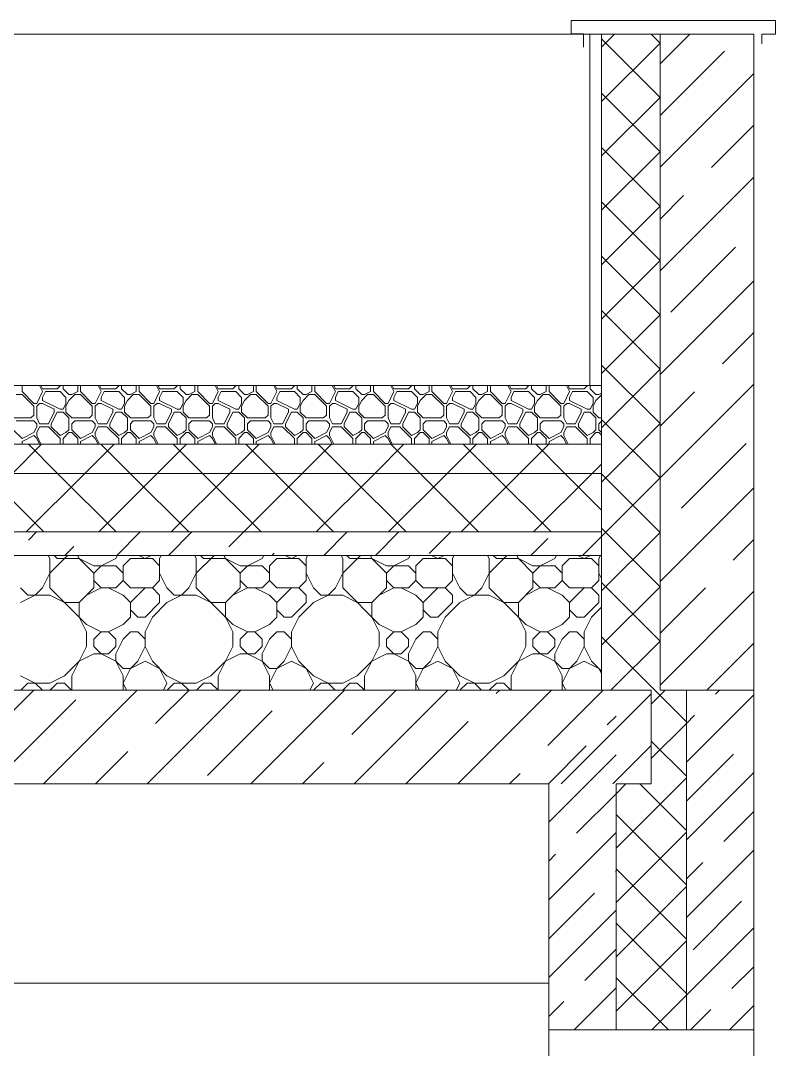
# Model space of a CAD drawing. Header units: millimetres. Extents: x 53645 to 137188, y 78097 to 135533.
# Drawn here: x 73644 to 74933, y 109147 to 110903 of the extents above; entities that cross this region are included whole.
import ezdxf

# ---------------------------------------------------------------- set-up
doc = ezdxf.new("R2010")
doc.units = ezdxf.units.MM
doc.layers.add('hatch', color=7, linetype='Continuous', lineweight=5)
doc.layers.add('Wall2', color=5, linetype='Continuous', lineweight=5)

msp = doc.modelspace()

# ---------------------------------------------------------------- linework, layer by layer
at = {"layer": 'hatch', "color": 251, "ltscale": 100}
for points in [[(74616.5, 110880), (74636.5, 110880)], [(74636.5, 110880), (74636.5, 110280)], [(74636.5, 110857.5), (74658.9, 110880)], [(74636.5, 109760), (74636.5, 110880)], [(74636.5, 110880), (74736.5, 110880)], [(74736.5, 110864.7), (74721.2, 110880)], [(74736.5, 110829.4), (74787.1, 110880)], [(74736.5, 109760), (74736.5, 110880)], [(74736.5, 110880), (74896.5, 110880)], [(74736.5, 110880), (74736.5, 109760)], [(74736.5, 110771.9), (74636.5, 110871.9)], [(74636.5, 110764.7), (74736.5, 110864.7)], [(74736.5, 110741), (74846.5, 110851)], [(74736.5, 110652.6), (74896.5, 110812.6)], [(74736.5, 110679.1), (74636.5, 110779.1)], [(74636.5, 110671.9), (74736.5, 110771.9)], [(74824.4, 110652.1), (74896.5, 110724.2)], [(74736.5, 110586.3), (74636.5, 110686.3)], [(74636.5, 110579.1), (74736.5, 110679.1)], [(74736.5, 110475.8), (74896.5, 110635.8)], [(74736.5, 110493.4), (74636.5, 110593.4)], [(74736.5, 110564.2), (74776.7, 110604.4)], [(74636.5, 110486.3), (74736.5, 110586.3)], [(74754.6, 110405.5), (74865.1, 110516)], [(74736.5, 110400.6), (74636.5, 110500.6)], [(74636.5, 110393.5), (74736.5, 110493.5)], [(74736.5, 110299), (74896.5, 110459)], [(74736.5, 110307.8), (74636.5, 110407.8)], [(74636.5, 110300.7), (74736.5, 110400.7)], [(74843, 110317.1), (74896.5, 110370.6)], [(74736.5, 110215), (74636.5, 110315)], [(74636.5, 110207.9), (74736.5, 110307.9)], [(73647, 110269.6), (73647, 110280)], [(73682, 110269.6), (73676.8, 110280)], [(73682, 110274.6), (73679.3, 110280)], [(73707, 110274.6), (73712, 110279.6)], [(73712, 110279.6), (73712, 110280)], [(73717, 110274.6), (73717, 110280)], [(73742, 110269.6), (73742, 110280)], [(73747, 110269.6), (73747, 110280)], [(73782, 110269.6), (73776.8, 110280)], [(73782, 110274.6), (73779.3, 110280)], [(73807, 110274.6), (73812, 110279.6)], [(73812, 110279.6), (73812, 110280)], [(73817, 110274.6), (73817, 110280)], [(73842, 110269.6), (73842, 110280)], [(73847, 110269.6), (73847, 110280)], [(73882, 110269.6), (73876.8, 110280)], [(73882, 110274.6), (73879.3, 110280)], [(73907, 110274.6), (73912, 110279.6)], [(73912, 110279.6), (73912, 110280)], [(73917, 110274.6), (73917, 110280)], [(73942, 110269.6), (73942, 110280)], [(73947, 110269.6), (73947, 110280)], [(73982, 110269.6), (73976.8, 110280)], [(73982, 110274.6), (73979.3, 110280)], [(74007, 110274.6), (74012, 110279.6)], [(74012, 110279.6), (74012, 110280)], [(74017, 110274.6), (74017, 110280)], [(74042, 110269.6), (74042, 110280)], [(74047, 110269.6), (74047, 110280)], [(74082, 110269.6), (74076.8, 110280)], [(74082, 110274.6), (74079.3, 110280)], [(74107, 110274.6), (74112, 110279.6)], [(74112, 110279.6), (74112, 110280)], [(74117, 110274.6), (74117, 110280)], [(74142, 110269.6), (74142, 110280)], [(74147, 110269.6), (74147, 110280)], [(74182, 110269.6), (74176.8, 110280)], [(74182, 110274.6), (74179.3, 110280)], [(74207, 110274.6), (74212, 110279.6)], [(74212, 110279.6), (74212, 110280)], [(74217, 110274.6), (74217, 110280)], [(74242, 110269.6), (74242, 110280)], [(74247, 110269.6), (74247, 110280)], [(74282, 110269.6), (74276.8, 110280)], [(74282, 110274.6), (74279.3, 110280)], [(74307, 110274.6), (74312, 110279.6)], [(74312, 110279.6), (74312, 110280)], [(74317, 110274.6), (74317, 110280)], [(74342, 110269.6), (74342, 110280)], [(74347, 110269.6), (74347, 110280)], [(74382, 110269.6), (74376.8, 110280)], [(74382, 110274.6), (74379.3, 110280)], [(74407, 110274.6), (74412, 110279.6)], [(74412, 110279.6), (74412, 110280)], [(74417, 110274.6), (74417, 110280)], [(74442, 110269.6), (74442, 110280)], [(74447, 110269.6), (74447, 110280)], [(74482, 110269.6), (74476.8, 110280)], [(74482, 110274.6), (74479.3, 110280)], [(74507, 110274.6), (74512, 110279.6)], [(74512, 110279.6), (74512, 110280)], [(74517, 110274.6), (74517, 110280)], [(74542, 110269.6), (74542, 110280)], [(74547, 110269.6), (74547, 110280)], [(74582, 110269.6), (74576.8, 110280)], [(74582, 110274.6), (74579.3, 110280)], [(74607, 110274.6), (74612, 110279.6)], [(74612, 110279.6), (74612, 110280)], [(74636.5, 110280), (74616.5, 110280)], [(74617, 110274.6), (74617, 110280)], [(74636.5, 110280), (74636.5, 110180)], [(74736.5, 110122.2), (74896.5, 110282.2)], [(73637, 110264.6), (73647, 110264.6)], [(73667, 110249.6), (73647, 110269.6)], [(73667, 110244.6), (73647, 110264.6)], [(73672, 110249.6), (73682, 110269.6)], [(73682, 110274.6), (73707, 110274.6)], [(73682, 110259.6), (73687, 110269.6)], [(73682, 110254.6), (73682, 110259.6)], [(73687, 110269.6), (73712, 110269.6)], [(73722, 110259.6), (73712, 110269.6)], [(73727, 110264.6), (73717, 110274.6)], [(73722, 110249.6), (73722, 110259.6)], [(73727, 110264.6), (73732, 110264.6)], [(73727, 110254.6), (73737, 110264.6)], [(73732, 110264.6), (73742, 110269.6)], [(73737, 110264.6), (73747, 110264.6)], [(73767, 110249.6), (73747, 110269.6)], [(73767, 110244.6), (73747, 110264.6)], [(73772, 110249.6), (73782, 110269.6)], [(73782, 110274.6), (73807, 110274.6)], [(73782, 110259.6), (73787, 110269.6)], [(73782, 110254.6), (73782, 110259.6)], [(73787, 110269.6), (73812, 110269.6)], [(73822, 110259.6), (73812, 110269.6)], [(73827, 110264.6), (73817, 110274.6)], [(73822, 110249.6), (73822, 110259.6)], [(73827, 110264.6), (73832, 110264.6)], [(73827, 110254.6), (73837, 110264.6)], [(73832, 110264.6), (73842, 110269.6)], [(73837, 110264.6), (73847, 110264.6)], [(73867, 110249.6), (73847, 110269.6)], [(73867, 110244.6), (73847, 110264.6)], [(73872, 110249.6), (73882, 110269.6)], [(73882, 110274.6), (73907, 110274.6)], [(73882, 110259.6), (73887, 110269.6)], [(73882, 110254.6), (73882, 110259.6)], [(73887, 110269.6), (73912, 110269.6)], [(73922, 110259.6), (73912, 110269.6)], [(73927, 110264.6), (73917, 110274.6)], [(73922, 110249.6), (73922, 110259.6)], [(73927, 110264.6), (73932, 110264.6)], [(73927, 110254.6), (73937, 110264.6)], [(73932, 110264.6), (73942, 110269.6)], [(73937, 110264.6), (73947, 110264.6)], [(73967, 110249.6), (73947, 110269.6)], [(73967, 110244.6), (73947, 110264.6)], [(73972, 110249.6), (73982, 110269.6)], [(73982, 110274.6), (74007, 110274.6)], [(73982, 110259.6), (73987, 110269.6)], [(73982, 110254.6), (73982, 110259.6)], [(73987, 110269.6), (74012, 110269.6)], [(74022, 110259.6), (74012, 110269.6)], [(74027, 110264.6), (74017, 110274.6)], [(74022, 110249.6), (74022, 110259.6)], [(74027, 110264.6), (74032, 110264.6)], [(74027, 110254.6), (74037, 110264.6)], [(74032, 110264.6), (74042, 110269.6)], [(74037, 110264.6), (74047, 110264.6)], [(74067, 110249.6), (74047, 110269.6)], [(74067, 110244.6), (74047, 110264.6)], [(74072, 110249.6), (74082, 110269.6)], [(74082, 110274.6), (74107, 110274.6)], [(74082, 110259.6), (74087, 110269.6)], [(74082, 110254.6), (74082, 110259.6)], [(74087, 110269.6), (74112, 110269.6)], [(74122, 110259.6), (74112, 110269.6)], [(74127, 110264.6), (74117, 110274.6)], [(74122, 110249.6), (74122, 110259.6)], [(74127, 110264.6), (74132, 110264.6)], [(74127, 110254.6), (74137, 110264.6)], [(74132, 110264.6), (74142, 110269.6)], [(74137, 110264.6), (74147, 110264.6)], [(74167, 110249.6), (74147, 110269.6)], [(74167, 110244.6), (74147, 110264.6)], [(74172, 110249.6), (74182, 110269.6)], [(74182, 110274.6), (74207, 110274.6)], [(74182, 110259.6), (74187, 110269.6)], [(74182, 110254.6), (74182, 110259.6)], [(74187, 110269.6), (74212, 110269.6)], [(74222, 110259.6), (74212, 110269.6)], [(74227, 110264.6), (74217, 110274.6)], [(74222, 110249.6), (74222, 110259.6)], [(74227, 110264.6), (74232, 110264.6)], [(74227, 110254.6), (74237, 110264.6)], [(74232, 110264.6), (74242, 110269.6)], [(74237, 110264.6), (74247, 110264.6)], [(74267, 110249.6), (74247, 110269.6)], [(74267, 110244.6), (74247, 110264.6)], [(74272, 110249.6), (74282, 110269.6)], [(74282, 110274.6), (74307, 110274.6)], [(74282, 110259.6), (74287, 110269.6)], [(74282, 110254.6), (74282, 110259.6)], [(74287, 110269.6), (74312, 110269.6)], [(74322, 110259.6), (74312, 110269.6)], [(74327, 110264.6), (74317, 110274.6)], [(74322, 110249.6), (74322, 110259.6)], [(74327, 110264.6), (74332, 110264.6)], [(74327, 110254.6), (74337, 110264.6)], [(74332, 110264.6), (74342, 110269.6)], [(74337, 110264.6), (74347, 110264.6)], [(74367, 110249.6), (74347, 110269.6)], [(74367, 110244.6), (74347, 110264.6)], [(74372, 110249.6), (74382, 110269.6)], [(74382, 110274.6), (74407, 110274.6)], [(74382, 110259.6), (74387, 110269.6)], [(74382, 110254.6), (74382, 110259.6)], [(74387, 110269.6), (74412, 110269.6)], [(74422, 110259.6), (74412, 110269.6)], [(74427, 110264.6), (74417, 110274.6)], [(74422, 110249.6), (74422, 110259.6)], [(74427, 110264.6), (74432, 110264.6)], [(74427, 110254.6), (74437, 110264.6)], [(74432, 110264.6), (74442, 110269.6)], [(74437, 110264.6), (74447, 110264.6)], [(74467, 110249.6), (74447, 110269.6)], [(74467, 110244.6), (74447, 110264.6)], [(74472, 110249.6), (74482, 110269.6)], [(74482, 110274.6), (74507, 110274.6)], [(74482, 110259.6), (74487, 110269.6)], [(74482, 110254.6), (74482, 110259.6)], [(74487, 110269.6), (74512, 110269.6)], [(74522, 110259.6), (74512, 110269.6)], [(74527, 110264.6), (74517, 110274.6)], [(74522, 110249.6), (74522, 110259.6)], [(74527, 110264.6), (74532, 110264.6)], [(74527, 110254.6), (74537, 110264.6)], [(74532, 110264.6), (74542, 110269.6)], [(74537, 110264.6), (74547, 110264.6)], [(74567, 110249.6), (74547, 110269.6)], [(74567, 110244.6), (74547, 110264.6)], [(74572, 110249.6), (74582, 110269.6)], [(74582, 110274.6), (74607, 110274.6)], [(74582, 110259.6), (74587, 110269.6)], [(74582, 110254.6), (74582, 110259.6)], [(74587, 110269.6), (74612, 110269.6)], [(74622, 110259.6), (74612, 110269.6)], [(74627, 110264.6), (74617, 110274.6)], [(74622, 110249.6), (74622, 110259.6)], [(74627, 110264.6), (74632, 110264.6)], [(74627, 110254.6), (74636.5, 110264.1)], [(74632, 110264.6), (74636.5, 110266.9)], [(74736.5, 110210.6), (74795.2, 110269.4)], [(73667, 110249.6), (73672, 110249.6)], [(73667, 110229.6), (73667, 110244.6)], [(73672, 110244.6), (73677, 110249.6)], [(73672, 110224.6), (73672, 110244.6)], [(73677, 110249.6), (73682, 110249.6)], [(73712, 110239.6), (73682, 110254.6)], [(73702, 110239.6), (73682, 110249.6)], [(73717, 110239.6), (73722, 110249.6)], [(73717, 110239.6), (73722, 110249.6)], [(73722, 110244.6), (73727, 110254.6)], [(73722, 110234.6), (73722, 110244.6)], [(73767, 110249.6), (73772, 110249.6)], [(73767, 110229.6), (73767, 110244.6)], [(73772, 110244.6), (73777, 110249.6)], [(73772, 110224.6), (73772, 110244.6)], [(73777, 110249.6), (73782, 110249.6)], [(73812, 110239.6), (73782, 110254.6)], [(73802, 110239.6), (73782, 110249.6)], [(73817, 110239.6), (73822, 110249.6)], [(73817, 110239.6), (73822, 110249.6)], [(73822, 110244.6), (73827, 110254.6)], [(73822, 110234.6), (73822, 110244.6)], [(73867, 110249.6), (73872, 110249.6)], [(73867, 110229.6), (73867, 110244.6)], [(73872, 110244.6), (73877, 110249.6)], [(73872, 110224.6), (73872, 110244.6)], [(73877, 110249.6), (73882, 110249.6)], [(73912, 110239.6), (73882, 110254.6)], [(73902, 110239.6), (73882, 110249.6)], [(73917, 110239.6), (73922, 110249.6)], [(73917, 110239.6), (73922, 110249.6)], [(73922, 110244.6), (73927, 110254.6)], [(73922, 110234.6), (73922, 110244.6)], [(73967, 110249.6), (73972, 110249.6)], [(73967, 110229.6), (73967, 110244.6)], [(73972, 110244.6), (73977, 110249.6)], [(73972, 110224.6), (73972, 110244.6)], [(73977, 110249.6), (73982, 110249.6)], [(74012, 110239.6), (73982, 110254.6)], [(74002, 110239.6), (73982, 110249.6)], [(74017, 110239.6), (74022, 110249.6)], [(74017, 110239.6), (74022, 110249.6)], [(74022, 110244.6), (74027, 110254.6)], [(74022, 110234.6), (74022, 110244.6)], [(74067, 110249.6), (74072, 110249.6)], [(74067, 110229.6), (74067, 110244.6)], [(74072, 110244.6), (74077, 110249.6)], [(74072, 110224.6), (74072, 110244.6)], [(74077, 110249.6), (74082, 110249.6)], [(74112, 110239.6), (74082, 110254.6)], [(74102, 110239.6), (74082, 110249.6)], [(74117, 110239.6), (74122, 110249.6)], [(74117, 110239.6), (74122, 110249.6)], [(74122, 110244.6), (74127, 110254.6)], [(74122, 110234.6), (74122, 110244.6)], [(74167, 110249.6), (74172, 110249.6)], [(74167, 110229.6), (74167, 110244.6)], [(74172, 110244.6), (74177, 110249.6)], [(74172, 110224.6), (74172, 110244.6)], [(74177, 110249.6), (74182, 110249.6)], [(74212, 110239.6), (74182, 110254.6)], [(74202, 110239.6), (74182, 110249.6)], [(74217, 110239.6), (74222, 110249.6)], [(74217, 110239.6), (74222, 110249.6)], [(74222, 110244.6), (74227, 110254.6)], [(74222, 110234.6), (74222, 110244.6)], [(74267, 110249.6), (74272, 110249.6)], [(74267, 110229.6), (74267, 110244.6)], [(74272, 110244.6), (74277, 110249.6)], [(74272, 110224.6), (74272, 110244.6)], [(74277, 110249.6), (74282, 110249.6)], [(74312, 110239.6), (74282, 110254.6)], [(74302, 110239.6), (74282, 110249.6)], [(74317, 110239.6), (74322, 110249.6)], [(74317, 110239.6), (74322, 110249.6)], [(74322, 110244.6), (74327, 110254.6)], [(74322, 110234.6), (74322, 110244.6)], [(74367, 110249.6), (74372, 110249.6)], [(74367, 110229.6), (74367, 110244.6)], [(74372, 110244.6), (74377, 110249.6)], [(74372, 110224.6), (74372, 110244.6)], [(74377, 110249.6), (74382, 110249.6)], [(74412, 110239.6), (74382, 110254.6)], [(74402, 110239.6), (74382, 110249.6)], [(74417, 110239.6), (74422, 110249.6)], [(74417, 110239.6), (74422, 110249.6)], [(74422, 110244.6), (74427, 110254.6)], [(74422, 110234.6), (74422, 110244.6)], [(74467, 110249.6), (74472, 110249.6)], [(74467, 110229.6), (74467, 110244.6)], [(74472, 110244.6), (74477, 110249.6)], [(74472, 110224.6), (74472, 110244.6)], [(74477, 110249.6), (74482, 110249.6)], [(74512, 110239.6), (74482, 110254.6)], [(74502, 110239.6), (74482, 110249.6)], [(74517, 110239.6), (74522, 110249.6)], [(74517, 110239.6), (74522, 110249.6)], [(74522, 110244.6), (74527, 110254.6)], [(74522, 110234.6), (74522, 110244.6)], [(74567, 110249.6), (74572, 110249.6)], [(74567, 110229.6), (74567, 110244.6)], [(74572, 110244.6), (74577, 110249.6)], [(74572, 110224.6), (74572, 110244.6)], [(74577, 110249.6), (74582, 110249.6)], [(74612, 110239.6), (74582, 110254.6)], [(74602, 110239.6), (74582, 110249.6)], [(74617, 110239.6), (74622, 110249.6)], [(74617, 110239.6), (74622, 110249.6)], [(74622, 110244.6), (74627, 110254.6)], [(74622, 110234.6), (74622, 110244.6)], [(73632, 110224.6), (73662, 110224.6)], [(73662, 110224.6), (73667, 110229.6)], [(73677, 110214.6), (73672, 110224.6)], [(73692, 110214.6), (73702, 110234.6)], [(73697, 110214.6), (73707, 110234.6)], [(73702, 110234.6), (73702, 110239.6)], [(73707, 110234.6), (73717, 110234.6)], [(73712, 110239.6), (73717, 110239.6)], [(73727, 110224.6), (73717, 110234.6)], [(73732, 110224.6), (73722, 110234.6)], [(73727, 110204.6), (73727, 110224.6)], [(73732, 110224.6), (73762, 110224.6)], [(73762, 110224.6), (73767, 110229.6)], [(73777, 110214.6), (73772, 110224.6)], [(73792, 110214.6), (73802, 110234.6)], [(73797, 110214.6), (73807, 110234.6)], [(73802, 110234.6), (73802, 110239.6)], [(73807, 110234.6), (73817, 110234.6)], [(73812, 110239.6), (73817, 110239.6)], [(73827, 110224.6), (73817, 110234.6)], [(73832, 110224.6), (73822, 110234.6)], [(73827, 110204.6), (73827, 110224.6)], [(73832, 110224.6), (73862, 110224.6)], [(73862, 110224.6), (73867, 110229.6)], [(73877, 110214.6), (73872, 110224.6)], [(73892, 110214.6), (73902, 110234.6)], [(73897, 110214.6), (73907, 110234.6)], [(73902, 110234.6), (73902, 110239.6)], [(73907, 110234.6), (73917, 110234.6)], [(73912, 110239.6), (73917, 110239.6)], [(73927, 110224.6), (73917, 110234.6)], [(73932, 110224.6), (73922, 110234.6)], [(73927, 110204.6), (73927, 110224.6)], [(73932, 110224.6), (73962, 110224.6)], [(73962, 110224.6), (73967, 110229.6)], [(73977, 110214.6), (73972, 110224.6)], [(73992, 110214.6), (74002, 110234.6)], [(73997, 110214.6), (74007, 110234.6)], [(74002, 110234.6), (74002, 110239.6)], [(74007, 110234.6), (74017, 110234.6)], [(74012, 110239.6), (74017, 110239.6)], [(74027, 110224.6), (74017, 110234.6)], [(74032, 110224.6), (74022, 110234.6)], [(74027, 110204.6), (74027, 110224.6)], [(74032, 110224.6), (74062, 110224.6)], [(74062, 110224.6), (74067, 110229.6)], [(74077, 110214.6), (74072, 110224.6)], [(74092, 110214.6), (74102, 110234.6)], [(74097, 110214.6), (74107, 110234.6)], [(74102, 110234.6), (74102, 110239.6)], [(74107, 110234.6), (74117, 110234.6)], [(74112, 110239.6), (74117, 110239.6)], [(74127, 110224.6), (74117, 110234.6)], [(74132, 110224.6), (74122, 110234.6)], [(74127, 110204.6), (74127, 110224.6)], [(74132, 110224.6), (74162, 110224.6)], [(74162, 110224.6), (74167, 110229.6)], [(74177, 110214.6), (74172, 110224.6)], [(74192, 110214.6), (74202, 110234.6)], [(74197, 110214.6), (74207, 110234.6)], [(74202, 110234.6), (74202, 110239.6)], [(74207, 110234.6), (74217, 110234.6)], [(74212, 110239.6), (74217, 110239.6)], [(74227, 110224.6), (74217, 110234.6)], [(74232, 110224.6), (74222, 110234.6)], [(74227, 110204.6), (74227, 110224.6)], [(74232, 110224.6), (74262, 110224.6)], [(74262, 110224.6), (74267, 110229.6)], [(74277, 110214.6), (74272, 110224.6)], [(74292, 110214.6), (74302, 110234.6)], [(74297, 110214.6), (74307, 110234.6)], [(74302, 110234.6), (74302, 110239.6)], [(74307, 110234.6), (74317, 110234.6)], [(74312, 110239.6), (74317, 110239.6)], [(74327, 110224.6), (74317, 110234.6)], [(74332, 110224.6), (74322, 110234.6)], [(74327, 110204.6), (74327, 110224.6)], [(74332, 110224.6), (74362, 110224.6)], [(74362, 110224.6), (74367, 110229.6)], [(74377, 110214.6), (74372, 110224.6)], [(74392, 110214.6), (74402, 110234.6)], [(74397, 110214.6), (74407, 110234.6)], [(74402, 110234.6), (74402, 110239.6)], [(74407, 110234.6), (74417, 110234.6)], [(74412, 110239.6), (74417, 110239.6)], [(74427, 110224.6), (74417, 110234.6)], [(74432, 110224.6), (74422, 110234.6)], [(74427, 110204.6), (74427, 110224.6)], [(74432, 110224.6), (74462, 110224.6)], [(74462, 110224.6), (74467, 110229.6)], [(74477, 110214.6), (74472, 110224.6)], [(74492, 110214.6), (74502, 110234.6)], [(74497, 110214.6), (74507, 110234.6)], [(74502, 110234.6), (74502, 110239.6)], [(74507, 110234.6), (74517, 110234.6)], [(74512, 110239.6), (74517, 110239.6)], [(74527, 110224.6), (74517, 110234.6)], [(74532, 110224.6), (74522, 110234.6)], [(74527, 110204.6), (74527, 110224.6)], [(74532, 110224.6), (74562, 110224.6)], [(74562, 110224.6), (74567, 110229.6)], [(74577, 110214.6), (74572, 110224.6)], [(74592, 110214.6), (74602, 110234.6)], [(74597, 110214.6), (74607, 110234.6)], [(74602, 110234.6), (74602, 110239.6)], [(74607, 110234.6), (74617, 110234.6)], [(74612, 110239.6), (74617, 110239.6)], [(74627, 110224.6), (74617, 110234.6)], [(74632, 110224.6), (74622, 110234.6)], [(74627, 110204.6), (74627, 110224.6)], [(74632, 110224.6), (74636.5, 110224.6)], [(73637, 110219.6), (73667, 110219.6)], [(73672, 110214.6), (73667, 110219.6)], [(73667, 110199.6), (73672, 110209.6)], [(73672, 110209.6), (73672, 110214.6)], [(73672, 110199.6), (73677, 110209.6)], [(73677, 110214.6), (73692, 110214.6)], [(73677, 110209.6), (73692, 110209.6)], [(73712, 110189.6), (73692, 110209.6)], [(73697, 110209.6), (73697, 110214.6)], [(73712, 110194.6), (73697, 110209.6)], [(73732, 110214.6), (73737, 110219.6)], [(73732, 110204.6), (73732, 110214.6)], [(73737, 110219.6), (73767, 110219.6)], [(73772, 110214.6), (73767, 110219.6)], [(73767, 110199.6), (73772, 110209.6)], [(73772, 110209.6), (73772, 110214.6)], [(73772, 110199.6), (73777, 110209.6)], [(73777, 110214.6), (73792, 110214.6)], [(73777, 110209.6), (73792, 110209.6)], [(73812, 110189.6), (73792, 110209.6)], [(73797, 110209.6), (73797, 110214.6)], [(73812, 110194.6), (73797, 110209.6)], [(73832, 110214.6), (73837, 110219.6)], [(73832, 110204.6), (73832, 110214.6)], [(73837, 110219.6), (73867, 110219.6)], [(73872, 110214.6), (73867, 110219.6)], [(73867, 110199.6), (73872, 110209.6)], [(73872, 110209.6), (73872, 110214.6)], [(73872, 110199.6), (73877, 110209.6)], [(73877, 110214.6), (73892, 110214.6)], [(73877, 110209.6), (73892, 110209.6)], [(73912, 110189.6), (73892, 110209.6)], [(73897, 110209.6), (73897, 110214.6)], [(73912, 110194.6), (73897, 110209.6)], [(73932, 110214.6), (73937, 110219.6)], [(73932, 110204.6), (73932, 110214.6)], [(73937, 110219.6), (73967, 110219.6)], [(73972, 110214.6), (73967, 110219.6)], [(73967, 110199.6), (73972, 110209.6)], [(73972, 110209.6), (73972, 110214.6)], [(73972, 110199.6), (73977, 110209.6)], [(73977, 110214.6), (73992, 110214.6)], [(73977, 110209.6), (73992, 110209.6)], [(74012, 110189.6), (73992, 110209.6)], [(73997, 110209.6), (73997, 110214.6)], [(74012, 110194.6), (73997, 110209.6)], [(74032, 110214.6), (74037, 110219.6)], [(74032, 110204.6), (74032, 110214.6)], [(74037, 110219.6), (74067, 110219.6)], [(74072, 110214.6), (74067, 110219.6)], [(74067, 110199.6), (74072, 110209.6)], [(74072, 110209.6), (74072, 110214.6)], [(74072, 110199.6), (74077, 110209.6)], [(74077, 110214.6), (74092, 110214.6)], [(74077, 110209.6), (74092, 110209.6)], [(74112, 110189.6), (74092, 110209.6)], [(74097, 110209.6), (74097, 110214.6)], [(74112, 110194.6), (74097, 110209.6)], [(74132, 110214.6), (74137, 110219.6)], [(74132, 110204.6), (74132, 110214.6)], [(74137, 110219.6), (74167, 110219.6)], [(74172, 110214.6), (74167, 110219.6)], [(74167, 110199.6), (74172, 110209.6)], [(74172, 110209.6), (74172, 110214.6)], [(74172, 110199.6), (74177, 110209.6)], [(74177, 110214.6), (74192, 110214.6)], [(74177, 110209.6), (74192, 110209.6)], [(74212, 110189.6), (74192, 110209.6)], [(74197, 110209.6), (74197, 110214.6)], [(74212, 110194.6), (74197, 110209.6)], [(74232, 110214.6), (74237, 110219.6)], [(74232, 110204.6), (74232, 110214.6)], [(74237, 110219.6), (74267, 110219.6)], [(74272, 110214.6), (74267, 110219.6)], [(74267, 110199.6), (74272, 110209.6)], [(74272, 110209.6), (74272, 110214.6)], [(74272, 110199.6), (74277, 110209.6)], [(74277, 110214.6), (74292, 110214.6)], [(74277, 110209.6), (74292, 110209.6)], [(74312, 110189.6), (74292, 110209.6)], [(74297, 110209.6), (74297, 110214.6)], [(74312, 110194.6), (74297, 110209.6)], [(74332, 110214.6), (74337, 110219.6)], [(74332, 110204.6), (74332, 110214.6)], [(74337, 110219.6), (74367, 110219.6)], [(74372, 110214.6), (74367, 110219.6)], [(74367, 110199.6), (74372, 110209.6)], [(74372, 110209.6), (74372, 110214.6)], [(74372, 110199.6), (74377, 110209.6)], [(74377, 110214.6), (74392, 110214.6)], [(74377, 110209.6), (74392, 110209.6)], [(74412, 110189.6), (74392, 110209.6)], [(74397, 110209.6), (74397, 110214.6)], [(74412, 110194.6), (74397, 110209.6)], [(74432, 110214.6), (74437, 110219.6)], [(74432, 110204.6), (74432, 110214.6)], [(74437, 110219.6), (74467, 110219.6)], [(74472, 110214.6), (74467, 110219.6)], [(74467, 110199.6), (74472, 110209.6)], [(74472, 110209.6), (74472, 110214.6)], [(74472, 110199.6), (74477, 110209.6)], [(74477, 110214.6), (74492, 110214.6)], [(74477, 110209.6), (74492, 110209.6)], [(74512, 110189.6), (74492, 110209.6)], [(74497, 110209.6), (74497, 110214.6)], [(74512, 110194.6), (74497, 110209.6)], [(74532, 110214.6), (74537, 110219.6)], [(74532, 110204.6), (74532, 110214.6)], [(74537, 110219.6), (74567, 110219.6)], [(74572, 110214.6), (74567, 110219.6)], [(74567, 110199.6), (74572, 110209.6)], [(74572, 110209.6), (74572, 110214.6)], [(74572, 110199.6), (74577, 110209.6)], [(74577, 110214.6), (74592, 110214.6)], [(74577, 110209.6), (74592, 110209.6)], [(74612, 110189.6), (74592, 110209.6)], [(74597, 110209.6), (74597, 110214.6)], [(74612, 110194.6), (74597, 110209.6)], [(74632, 110214.6), (74636.5, 110219.1)], [(74632, 110204.6), (74632, 110214.6)], [(74736.5, 110122.2), (74636.5, 110222.2)], [(74636.5, 110115.1), (74736.5, 110215.1)], [(73647, 110189.6), (73632, 110204.6)], [(73647, 110189.6), (73667, 110199.6)], [(73647, 110184.6), (73667, 110194.6)], [(73672, 110189.6), (73667, 110194.6)], [(73672, 110194.6), (73672, 110199.6)], [(73679.3, 110180), (73672, 110194.6)], [(73676.8, 110180), (73672, 110189.6)], [(73712, 110194.6), (73722, 110199.6)], [(73712, 110180), (73712, 110189.6)], [(73717, 110189.6), (73727, 110199.6)], [(73717, 110180), (73717, 110189.6)], [(73722, 110199.6), (73727, 110204.6)], [(73727, 110199.6), (73732, 110199.6)], [(73747, 110189.6), (73732, 110204.6)], [(73742, 110189.6), (73732, 110199.6)], [(73742, 110180), (73742, 110189.6)], [(73747, 110189.6), (73767, 110199.6)], [(73747, 110184.6), (73767, 110194.6)], [(73772, 110189.6), (73767, 110194.6)], [(73772, 110194.6), (73772, 110199.6)], [(73779.3, 110180), (73772, 110194.6)], [(73776.8, 110180), (73772, 110189.6)], [(73812, 110194.6), (73822, 110199.6)], [(73812, 110180), (73812, 110189.6)], [(73817, 110189.6), (73827, 110199.6)], [(73817, 110180), (73817, 110189.6)], [(73822, 110199.6), (73827, 110204.6)], [(73827, 110199.6), (73832, 110199.6)], [(73847, 110189.6), (73832, 110204.6)], [(73842, 110189.6), (73832, 110199.6)], [(73842, 110180), (73842, 110189.6)], [(73847, 110189.6), (73867, 110199.6)], [(73847, 110184.6), (73867, 110194.6)], [(73872, 110189.6), (73867, 110194.6)], [(73872, 110194.6), (73872, 110199.6)], [(73879.3, 110180), (73872, 110194.6)], [(73876.8, 110180), (73872, 110189.6)], [(73912, 110194.6), (73922, 110199.6)], [(73912, 110180), (73912, 110189.6)], [(73917, 110189.6), (73927, 110199.6)], [(73917, 110180), (73917, 110189.6)], [(73922, 110199.6), (73927, 110204.6)], [(73927, 110199.6), (73932, 110199.6)], [(73947, 110189.6), (73932, 110204.6)], [(73942, 110189.6), (73932, 110199.6)], [(73942, 110180), (73942, 110189.6)], [(73947, 110189.6), (73967, 110199.6)], [(73947, 110184.6), (73967, 110194.6)], [(73972, 110189.6), (73967, 110194.6)], [(73972, 110194.6), (73972, 110199.6)], [(73979.3, 110180), (73972, 110194.6)], [(73976.8, 110180), (73972, 110189.6)], [(74012, 110194.6), (74022, 110199.6)], [(74012, 110180), (74012, 110189.6)], [(74017, 110189.6), (74027, 110199.6)], [(74017, 110180), (74017, 110189.6)], [(74022, 110199.6), (74027, 110204.6)], [(74027, 110199.6), (74032, 110199.6)], [(74047, 110189.6), (74032, 110204.6)], [(74042, 110189.6), (74032, 110199.6)], [(74042, 110180), (74042, 110189.6)], [(74047, 110189.6), (74067, 110199.6)], [(74047, 110184.6), (74067, 110194.6)], [(74072, 110189.6), (74067, 110194.6)], [(74072, 110194.6), (74072, 110199.6)], [(74079.3, 110180), (74072, 110194.6)], [(74076.8, 110180), (74072, 110189.6)], [(74112, 110194.6), (74122, 110199.6)], [(74112, 110180), (74112, 110189.6)], [(74117, 110189.6), (74127, 110199.6)], [(74117, 110180), (74117, 110189.6)], [(74122, 110199.6), (74127, 110204.6)], [(74127, 110199.6), (74132, 110199.6)], [(74147, 110189.6), (74132, 110204.6)], [(74142, 110189.6), (74132, 110199.6)], [(74142, 110180), (74142, 110189.6)], [(74147, 110189.6), (74167, 110199.6)], [(74147, 110184.6), (74167, 110194.6)], [(74172, 110189.6), (74167, 110194.6)], [(74172, 110194.6), (74172, 110199.6)], [(74179.3, 110180), (74172, 110194.6)], [(74176.8, 110180), (74172, 110189.6)], [(74212, 110194.6), (74222, 110199.6)], [(74212, 110180), (74212, 110189.6)], [(74217, 110189.6), (74227, 110199.6)], [(74217, 110180), (74217, 110189.6)], [(74222, 110199.6), (74227, 110204.6)], [(74227, 110199.6), (74232, 110199.6)], [(74247, 110189.6), (74232, 110204.6)], [(74242, 110189.6), (74232, 110199.6)], [(74242, 110180), (74242, 110189.6)], [(74247, 110189.6), (74267, 110199.6)], [(74247, 110184.6), (74267, 110194.6)], [(74272, 110189.6), (74267, 110194.6)], [(74272, 110194.6), (74272, 110199.6)], [(74279.3, 110180), (74272, 110194.6)], [(74276.8, 110180), (74272, 110189.6)], [(74312, 110194.6), (74322, 110199.6)], [(74312, 110180), (74312, 110189.6)], [(74317, 110189.6), (74327, 110199.6)], [(74317, 110180), (74317, 110189.6)], [(74322, 110199.6), (74327, 110204.6)], [(74327, 110199.6), (74332, 110199.6)], [(74347, 110189.6), (74332, 110204.6)], [(74342, 110189.6), (74332, 110199.6)], [(74342, 110180), (74342, 110189.6)], [(74347, 110189.6), (74367, 110199.6)], [(74347, 110184.6), (74367, 110194.6)], [(74372, 110189.6), (74367, 110194.6)], [(74372, 110194.6), (74372, 110199.6)], [(74379.3, 110180), (74372, 110194.6)], [(74376.8, 110180), (74372, 110189.6)], [(74412, 110194.6), (74422, 110199.6)], [(74412, 110180), (74412, 110189.6)], [(74417, 110189.6), (74427, 110199.6)], [(74417, 110180), (74417, 110189.6)], [(74422, 110199.6), (74427, 110204.6)], [(74427, 110199.6), (74432, 110199.6)], [(74447, 110189.6), (74432, 110204.6)], [(74442, 110189.6), (74432, 110199.6)], [(74442, 110180), (74442, 110189.6)], [(74447, 110189.6), (74467, 110199.6)], [(74447, 110184.6), (74467, 110194.6)], [(74472, 110189.6), (74467, 110194.6)], [(74472, 110194.6), (74472, 110199.6)], [(74479.3, 110180), (74472, 110194.6)], [(74476.8, 110180), (74472, 110189.6)], [(74512, 110194.6), (74522, 110199.6)], [(74512, 110180), (74512, 110189.6)], [(74517, 110189.6), (74527, 110199.6)], [(74517, 110180), (74517, 110189.6)], [(74522, 110199.6), (74527, 110204.6)], [(74527, 110199.6), (74532, 110199.6)], [(74547, 110189.6), (74532, 110204.6)], [(74542, 110189.6), (74532, 110199.6)], [(74542, 110180), (74542, 110189.6)], [(74547, 110189.6), (74567, 110199.6)], [(74547, 110184.6), (74567, 110194.6)], [(74572, 110189.6), (74567, 110194.6)], [(74572, 110194.6), (74572, 110199.6)], [(74579.3, 110180), (74572, 110194.6)], [(74576.8, 110180), (74572, 110189.6)], [(74612, 110194.6), (74622, 110199.6)], [(74612, 110180), (74612, 110189.6)], [(74617, 110189.6), (74627, 110199.6)], [(74617, 110180), (74617, 110189.6)], [(74622, 110199.6), (74627, 110204.6)], [(74627, 110199.6), (74632, 110199.6)], [(74636.5, 110200.1), (74632, 110204.6)], [(74636.5, 110195.1), (74632, 110199.6)], [(74636.5, 110180), (61406.4, 110180)], [(61406.4, 110180), (74636.5, 110180)], [(73630.5, 110130), (73680.5, 110180)], [(73647, 110180), (73647, 110184.6)], [(73707.8, 110130), (73657.8, 110180)], [(73747, 110180), (73747, 110184.6)], [(73754.2, 110130), (73804.2, 110180)], [(73831.6, 110130), (73781.6, 110180)], [(73847, 110180), (73847, 110184.6)], [(73878, 110130), (73928, 110180)], [(73955.3, 110130), (73905.3, 110180)], [(73947, 110180), (73947, 110184.6)], [(74001.7, 110130), (74051.7, 110180)], [(74079.1, 110130), (74029.1, 110180)], [(74047, 110180), (74047, 110184.6)], [(74125.5, 110130), (74175.5, 110180)], [(74147, 110180), (74147, 110184.6)], [(74202.8, 110130), (74152.8, 110180)], [(74247, 110180), (74247, 110184.6)], [(74249.2, 110130), (74299.2, 110180)], [(74326.6, 110130), (74276.6, 110180)], [(74347, 110180), (74347, 110184.6)], [(74372.9, 110130), (74422.9, 110180)], [(74450.3, 110130), (74400.3, 110180)], [(74447, 110180), (74447, 110184.6)], [(74496.7, 110130), (74546.7, 110180)], [(74574.1, 110130), (74524.1, 110180)], [(74547, 110180), (74547, 110184.6)], [(74636.5, 110180), (74636.5, 110130)], [(74773.1, 110070.5), (74883.6, 110181)], [(74620.4, 110130), (74636.5, 110146)], [(74636.5, 110130), (61406.4, 110130)], [(61406.4, 110130), (74636.5, 110130)], [(73684.1, 110030), (73584.1, 110130)], [(73654.2, 110030), (73754.2, 110130)], [(73807.8, 110030), (73707.8, 110130)], [(73778, 110030), (73878, 110130)], [(73931.6, 110030), (73831.6, 110130)], [(73901.7, 110030), (74001.7, 110130)], [(74055.3, 110030), (73955.3, 110130)], [(74025.5, 110030), (74125.5, 110130)], [(74179.1, 110030), (74079.1, 110130)], [(74149.2, 110030), (74249.2, 110130)], [(74302.8, 110030), (74202.8, 110130)], [(74272.9, 110030), (74372.9, 110130)], [(74426.6, 110030), (74326.6, 110130)], [(74396.7, 110030), (74496.7, 110130)], [(74550.3, 110030), (74450.3, 110130)], [(74520.4, 110030), (74620.4, 110130)], [(74636.5, 110067.5), (74574.1, 110130)], [(74636.5, 110130), (74636.5, 110030)], [(74736.5, 110029.4), (74636.5, 110129.4)], [(74636.5, 110022.2), (74736.5, 110122.2)], [(74736.5, 109945.5), (74896.5, 110105.5)], [(74636.5, 110030), (61406.4, 110030)], [(61406.4, 110030), (74636.5, 110030)], [(73658.1, 110016.2), (73671.9, 110030)], [(73808.7, 109990), (73848.7, 110030)], [(73897.1, 109990), (73937.1, 110030)], [(74000.2, 110004.7), (74025.5, 110030)], [(74162.2, 109990), (74202.2, 110030)], [(74250.6, 109990), (74290.6, 110030)], [(74342.2, 109993.2), (74379, 110030)], [(74467.3, 110029.9), (74467.4, 110030)], [(74736.5, 109936.6), (74636.5, 110036.6)], [(74636.5, 110030), (74636.5, 109990)], [(74515.8, 109990), (74544.6, 110018.8)], [(74604.2, 109990), (74636.5, 110022.2)], [(74636.5, 109929.4), (74736.5, 110029.4)], [(74861.5, 109982.1), (74896.5, 110017.1)], [(73720.3, 109990), (73735.5, 110005.1)], [(74636.5, 109990), (61406.4, 109990)], [(61406.4, 109990), (74636.5, 109990)], [(73694.5, 109984.6), (73691.8, 109990)], [(73694.5, 109959.6), (73724.8, 109990)], [(73694.5, 109934.6), (73694.5, 109984.6)], [(73707, 109984.6), (73701.7, 109990)], [(73707, 109984.6), (73744.5, 109984.6)], [(73744.5, 109984.6), (73741.8, 109990)], [(73769.5, 109959.6), (73744.5, 109984.6)], [(73769.5, 109972.1), (73744.5, 109984.6)], [(73782, 109972.1), (73807, 109984.6)], [(73807, 109984.6), (73809.6, 109990)], [(73819.5, 109972.1), (73832, 109984.6)], [(73832, 109984.6), (73869.5, 109984.6)], [(73857, 109984.6), (73846.3, 109990)], [(73857, 109984.6), (73867.6, 109990)], [(73882, 109972.1), (73869.5, 109984.6)], [(73882, 109984.6), (73884.6, 109990)], [(73882, 109947.1), (73882, 109984.6)], [(73944.5, 109984.6), (73941.8, 109990)], [(73944.5, 109959.6), (73974.8, 109990)], [(73944.5, 109934.6), (73944.5, 109984.6)], [(73957, 109984.6), (73951.7, 109990)], [(73957, 109984.6), (73994.5, 109984.6)], [(73994.5, 109984.6), (73991.8, 109990)], [(74019.5, 109959.6), (73994.5, 109984.6)], [(74019.5, 109972.1), (73994.5, 109984.6)], [(74032, 109972.1), (74057, 109984.6)], [(74057, 109984.6), (74059.6, 109990)], [(74069.5, 109972.1), (74082, 109984.6)], [(74073.8, 109990), (74077.5, 109993.6)], [(74082, 109984.6), (74119.5, 109984.6)], [(74107, 109984.6), (74096.3, 109990)], [(74107, 109984.6), (74117.6, 109990)], [(74132, 109972.1), (74119.5, 109984.6)], [(74132, 109984.6), (74134.6, 109990)], [(74132, 109947.1), (74132, 109984.6)], [(74194.5, 109984.6), (74191.8, 109990)], [(74194.5, 109959.6), (74224.8, 109990)], [(74194.5, 109934.6), (74194.5, 109984.6)], [(74207, 109984.6), (74201.7, 109990)], [(74207, 109984.6), (74244.5, 109984.6)], [(74244.5, 109984.6), (74241.8, 109990)], [(74269.5, 109959.6), (74244.5, 109984.6)], [(74269.5, 109972.1), (74244.5, 109984.6)], [(74282, 109972.1), (74307, 109984.6)], [(74307, 109984.6), (74309.6, 109990)], [(74319.5, 109972.1), (74332, 109984.6)], [(74332, 109984.6), (74369.5, 109984.6)], [(74357, 109984.6), (74346.3, 109990)], [(74357, 109984.6), (74367.6, 109990)], [(74382, 109972.1), (74369.5, 109984.6)], [(74382, 109984.6), (74384.6, 109990)], [(74382, 109947.1), (74382, 109984.6)], [(74444.5, 109984.6), (74441.8, 109990)], [(74444.5, 109959.6), (74474.8, 109990)], [(74444.5, 109934.6), (74444.5, 109984.6)], [(74457, 109984.6), (74451.7, 109990)], [(74457, 109984.6), (74494.5, 109984.6)], [(74494.5, 109984.6), (74491.8, 109990)], [(74519.5, 109959.6), (74494.5, 109984.6)], [(74519.5, 109972.1), (74494.5, 109984.6)], [(74532, 109972.1), (74557, 109984.6)], [(74557, 109984.6), (74559.6, 109990)], [(74569.5, 109972.1), (74582, 109984.6)], [(74582, 109984.6), (74619.5, 109984.6)], [(74607, 109984.6), (74596.3, 109990)], [(74607, 109984.6), (74617.6, 109990)], [(74632, 109972.1), (74619.5, 109984.6)], [(74632, 109984.6), (74634.6, 109990)], [(74632, 109947.1), (74632, 109984.6)], [(74636.5, 109990), (74636.5, 109760)], [(73682, 109934.6), (73694.5, 109959.6)], [(73769.5, 109972.1), (73807, 109972.1)], [(73769.5, 109959.6), (73782, 109972.1)], [(73769.5, 109934.6), (73769.5, 109959.6)], [(73819.5, 109959.6), (73807, 109972.1)], [(73819.5, 109947.1), (73819.5, 109972.1)], [(73894.5, 109934.6), (73882, 109959.6)], [(73932, 109934.6), (73944.5, 109959.6)], [(74019.5, 109972.1), (74057, 109972.1)], [(74019.5, 109959.6), (74032, 109972.1)], [(74019.5, 109934.6), (74019.5, 109959.6)], [(74069.5, 109959.6), (74057, 109972.1)], [(74069.5, 109947.1), (74069.5, 109972.1)], [(74144.5, 109934.6), (74132, 109959.6)], [(74182, 109934.6), (74194.5, 109959.6)], [(74269.5, 109972.1), (74307, 109972.1)], [(74269.5, 109959.6), (74282, 109972.1)], [(74269.5, 109934.6), (74269.5, 109959.6)], [(74319.5, 109959.6), (74307, 109972.1)], [(74319.5, 109947.1), (74319.5, 109972.1)], [(74394.5, 109934.6), (74382, 109959.6)], [(74432, 109934.6), (74444.5, 109959.6)], [(74519.5, 109972.1), (74557, 109972.1)], [(74519.5, 109959.6), (74532, 109972.1)], [(74519.5, 109934.6), (74519.5, 109959.6)], [(74569.5, 109959.6), (74557, 109972.1)], [(74569.5, 109947.1), (74569.5, 109972.1)], [(74636.5, 109950.7), (74632, 109959.6)], [(73782, 109934.6), (73769.5, 109947.1)], [(73807, 109934.6), (73819.5, 109947.1)], [(73832, 109934.6), (73819.5, 109947.1)], [(73869.5, 109934.6), (73882, 109947.1)], [(74032, 109934.6), (74019.5, 109947.1)], [(74057, 109934.6), (74069.5, 109947.1)], [(74082, 109934.6), (74069.5, 109947.1)], [(74119.5, 109934.6), (74132, 109947.1)], [(74282, 109934.6), (74269.5, 109947.1)], [(74307, 109934.6), (74319.5, 109947.1)], [(74332, 109934.6), (74319.5, 109947.1)], [(74369.5, 109934.6), (74382, 109947.1)], [(74532, 109934.6), (74519.5, 109947.1)], [(74557, 109934.6), (74569.5, 109947.1)], [(74582, 109934.6), (74569.5, 109947.1)], [(74619.5, 109934.6), (74632, 109947.1)], [(74736.5, 109843.8), (74636.5, 109943.8)], [(73657, 109922.1), (73644.5, 109934.6)], [(73669.5, 109922.1), (73682, 109934.6)], [(73757, 109872.1), (73694.5, 109934.6)], [(73744.5, 109909.6), (73769.5, 109934.6)], [(73757, 109922.1), (73782, 109934.6)], [(73782, 109934.6), (73807, 109934.6)], [(73819.5, 109922.1), (73794.5, 109934.6)], [(73832, 109934.6), (73869.5, 109934.6)], [(73832, 109909.6), (73857, 109934.6)], [(73882, 109922.1), (73869.5, 109934.6)], [(73907, 109922.1), (73894.5, 109934.6)], [(73919.5, 109922.1), (73932, 109934.6)], [(74007, 109872.1), (73944.5, 109934.6)], [(73994.5, 109909.6), (74019.5, 109934.6)], [(74007, 109922.1), (74032, 109934.6)], [(74032, 109934.6), (74057, 109934.6)], [(74069.5, 109922.1), (74044.5, 109934.6)], [(74082, 109934.6), (74119.5, 109934.6)], [(74082, 109909.6), (74107, 109934.6)], [(74132, 109922.1), (74119.5, 109934.6)], [(74157, 109922.1), (74144.5, 109934.6)], [(74169.5, 109922.1), (74182, 109934.6)], [(74257, 109872.1), (74194.5, 109934.6)], [(74244.5, 109909.6), (74269.5, 109934.6)], [(74257, 109922.1), (74282, 109934.6)], [(74282, 109934.6), (74307, 109934.6)], [(74319.5, 109922.1), (74294.5, 109934.6)], [(74332, 109934.6), (74369.5, 109934.6)], [(74332, 109909.6), (74357, 109934.6)], [(74382, 109922.1), (74369.5, 109934.6)], [(74407, 109922.1), (74394.5, 109934.6)], [(74419.5, 109922.1), (74432, 109934.6)], [(74507, 109872.1), (74444.5, 109934.6)], [(74494.5, 109909.6), (74519.5, 109934.6)], [(74507, 109922.1), (74532, 109934.6)], [(74532, 109934.6), (74557, 109934.6)], [(74569.5, 109922.1), (74544.5, 109934.6)], [(74582, 109934.6), (74619.5, 109934.6)], [(74582, 109909.6), (74607, 109934.6)], [(74632, 109922.1), (74619.5, 109934.6)], [(74636.5, 109836.6), (74736.5, 109936.6)], [(74736.5, 109857.1), (74813.8, 109934.4)], [(74736.5, 109768.7), (74896.5, 109928.7)], [(73644.5, 109909.6), (73669.5, 109922.1)], [(73657, 109922.1), (73694.5, 109922.1)], [(73719.5, 109909.6), (73694.5, 109922.1)], [(73719.5, 109909.6), (73744.5, 109909.6)], [(73744.5, 109884.6), (73744.5, 109909.6)], [(73832, 109909.6), (73819.5, 109922.1)], [(73832, 109884.6), (73832, 109909.6)], [(73857, 109884.6), (73882, 109909.6)], [(73869.5, 109884.6), (73894.5, 109909.6)], [(73882, 109909.6), (73882, 109922.1)], [(73894.5, 109909.6), (73919.5, 109922.1)], [(73907, 109922.1), (73944.5, 109922.1)], [(73969.5, 109909.6), (73944.5, 109922.1)], [(73969.5, 109909.6), (73994.5, 109909.6)], [(73994.5, 109884.6), (73994.5, 109909.6)], [(74082, 109909.6), (74069.5, 109922.1)], [(74082, 109884.6), (74082, 109909.6)], [(74107, 109884.6), (74132, 109909.6)], [(74119.5, 109884.6), (74144.5, 109909.6)], [(74132, 109909.6), (74132, 109922.1)], [(74144.5, 109909.6), (74169.5, 109922.1)], [(74157, 109922.1), (74194.5, 109922.1)], [(74219.5, 109909.6), (74194.5, 109922.1)], [(74219.5, 109909.6), (74244.5, 109909.6)], [(74244.5, 109884.6), (74244.5, 109909.6)], [(74332, 109909.6), (74319.5, 109922.1)], [(74332, 109884.6), (74332, 109909.6)], [(74357, 109884.6), (74382, 109909.6)], [(74369.5, 109884.6), (74394.5, 109909.6)], [(74382, 109909.6), (74382, 109922.1)], [(74394.5, 109909.6), (74419.5, 109922.1)], [(74407, 109922.1), (74444.5, 109922.1)], [(74469.5, 109909.6), (74444.5, 109922.1)], [(74469.5, 109909.6), (74494.5, 109909.6)], [(74494.5, 109884.6), (74494.5, 109909.6)], [(74582, 109909.6), (74569.5, 109922.1)], [(74582, 109884.6), (74582, 109909.6)], [(74607, 109884.6), (74632, 109909.6)], [(74632, 109909.6), (74632, 109922.1)], [(73844.5, 109884.6), (73832, 109897.1)], [(74094.5, 109884.6), (74082, 109897.1)], [(74344.5, 109884.6), (74332, 109897.1)], [(74594.5, 109884.6), (74582, 109897.1)], [(74619.5, 109884.6), (74636.5, 109901.6)], [(73757, 109859.6), (73744.5, 109884.6)], [(73782, 109859.6), (73757, 109872.1)], [(73794.5, 109859.6), (73819.5, 109872.1)], [(73819.5, 109872.1), (73832, 109884.6)], [(73844.5, 109884.6), (73857, 109884.6)], [(73869.5, 109884.6), (73857, 109859.6)], [(74007, 109859.6), (73994.5, 109884.6)], [(74032, 109859.6), (74007, 109872.1)], [(74044.5, 109859.6), (74069.5, 109872.1)], [(74069.5, 109872.1), (74082, 109884.6)], [(74094.5, 109884.6), (74107, 109884.6)], [(74119.5, 109884.6), (74107, 109859.6)], [(74257, 109859.6), (74244.5, 109884.6)], [(74282, 109859.6), (74257, 109872.1)], [(74294.5, 109859.6), (74319.5, 109872.1)], [(74319.5, 109872.1), (74332, 109884.6)], [(74344.5, 109884.6), (74357, 109884.6)], [(74369.5, 109884.6), (74357, 109859.6)], [(74507, 109859.6), (74494.5, 109884.6)], [(74532, 109859.6), (74507, 109872.1)], [(74544.5, 109859.6), (74569.5, 109872.1)], [(74569.5, 109872.1), (74582, 109884.6)], [(74594.5, 109884.6), (74607, 109884.6)], [(74619.5, 109884.6), (74607, 109859.6)], [(73757, 109834.6), (73757, 109859.6)], [(73769.5, 109847.1), (73782, 109859.6)], [(73782, 109859.6), (73794.5, 109859.6)], [(73807, 109847.1), (73794.5, 109859.6)], [(73819.5, 109847.1), (73832, 109859.6)], [(73832, 109859.6), (73844.5, 109859.6)], [(73857, 109847.1), (73844.5, 109859.6)], [(73857, 109834.6), (73857, 109859.6)], [(74007, 109834.6), (74007, 109859.6)], [(74019.5, 109847.1), (74032, 109859.6)], [(74032, 109859.6), (74044.5, 109859.6)], [(74057, 109847.1), (74044.5, 109859.6)], [(74069.5, 109847.1), (74082, 109859.6)], [(74082, 109859.6), (74094.5, 109859.6)], [(74107, 109847.1), (74094.5, 109859.6)], [(74107, 109834.6), (74107, 109859.6)], [(74257, 109834.6), (74257, 109859.6)], [(74269.5, 109847.1), (74282, 109859.6)], [(74282, 109859.6), (74294.5, 109859.6)], [(74307, 109847.1), (74294.5, 109859.6)], [(74319.5, 109847.1), (74332, 109859.6)], [(74332, 109859.6), (74344.5, 109859.6)], [(74357, 109847.1), (74344.5, 109859.6)], [(74357, 109834.6), (74357, 109859.6)], [(74507, 109834.6), (74507, 109859.6)], [(74519.5, 109847.1), (74532, 109859.6)], [(74532, 109859.6), (74544.5, 109859.6)], [(74557, 109847.1), (74544.5, 109859.6)], [(74569.5, 109847.1), (74582, 109859.6)], [(74582, 109859.6), (74594.5, 109859.6)], [(74607, 109847.1), (74594.5, 109859.6)], [(74607, 109834.6), (74607, 109859.6)], [(73769.5, 109834.6), (73769.5, 109847.1)], [(73807, 109834.6), (73807, 109847.1)], [(73807, 109822.1), (73819.5, 109847.1)], [(74019.5, 109834.6), (74019.5, 109847.1)], [(74057, 109834.6), (74057, 109847.1)], [(74057, 109822.1), (74069.5, 109847.1)], [(74269.5, 109834.6), (74269.5, 109847.1)], [(74307, 109834.6), (74307, 109847.1)], [(74307, 109822.1), (74319.5, 109847.1)], [(74519.5, 109834.6), (74519.5, 109847.1)], [(74557, 109834.6), (74557, 109847.1)], [(74557, 109822.1), (74569.5, 109847.1)], [(74727.5, 109760), (74636.5, 109851)], [(74652.6, 109760), (74736.5, 109843.8)], [(74816.1, 109760), (74896.5, 109840.3)], [(73732, 109784.6), (73757, 109834.6)], [(73744.5, 109809.6), (73769.5, 109822.1)], [(73782, 109822.1), (73769.5, 109834.6)], [(73769.5, 109822.1), (73794.5, 109822.1)], [(73807, 109809.6), (73782, 109822.1)], [(73794.5, 109822.1), (73807, 109834.6)], [(73807, 109809.6), (73807, 109822.1)], [(73844.5, 109809.6), (73857, 109834.6)], [(73869.5, 109809.6), (73857, 109834.6)], [(73982, 109784.6), (74007, 109834.6)], [(73994.5, 109809.6), (74019.5, 109822.1)], [(74032, 109822.1), (74019.5, 109834.6)], [(74019.5, 109822.1), (74044.5, 109822.1)], [(74057, 109809.6), (74032, 109822.1)], [(74044.5, 109822.1), (74057, 109834.6)], [(74057, 109809.6), (74057, 109822.1)], [(74094.5, 109809.6), (74107, 109834.6)], [(74119.5, 109809.6), (74107, 109834.6)], [(74232, 109784.6), (74257, 109834.6)], [(74244.5, 109809.6), (74269.5, 109822.1)], [(74282, 109822.1), (74269.5, 109834.6)], [(74269.5, 109822.1), (74294.5, 109822.1)], [(74307, 109809.6), (74282, 109822.1)], [(74294.5, 109822.1), (74307, 109834.6)], [(74307, 109809.6), (74307, 109822.1)], [(74344.5, 109809.6), (74357, 109834.6)], [(74369.5, 109809.6), (74357, 109834.6)], [(74482, 109784.6), (74507, 109834.6)], [(74494.5, 109809.6), (74519.5, 109822.1)], [(74532, 109822.1), (74519.5, 109834.6)], [(74519.5, 109822.1), (74544.5, 109822.1)], [(74557, 109809.6), (74532, 109822.1)], [(74544.5, 109822.1), (74557, 109834.6)], [(74557, 109809.6), (74557, 109822.1)], [(74594.5, 109809.6), (74607, 109834.6)], [(74619.5, 109809.6), (74607, 109834.6)], [(73719.5, 109784.6), (73744.5, 109809.6)], [(73819.5, 109797.1), (73807, 109809.6)], [(73819.5, 109784.6), (73807, 109809.6)], [(73832, 109797.1), (73844.5, 109809.6)], [(73832, 109797.1), (73857, 109809.6)], [(73882, 109797.1), (73857, 109809.6)], [(73882, 109797.1), (73857, 109809.6)], [(73894.5, 109784.6), (73869.5, 109809.6)], [(73969.5, 109784.6), (73994.5, 109809.6)], [(74069.5, 109797.1), (74057, 109809.6)], [(74069.5, 109784.6), (74057, 109809.6)], [(74082, 109797.1), (74094.5, 109809.6)], [(74082, 109797.1), (74107, 109809.6)], [(74132, 109797.1), (74107, 109809.6)], [(74132, 109797.1), (74107, 109809.6)], [(74144.5, 109784.6), (74119.5, 109809.6)], [(74219.5, 109784.6), (74244.5, 109809.6)], [(74319.5, 109797.1), (74307, 109809.6)], [(74319.5, 109784.6), (74307, 109809.6)], [(74332, 109797.1), (74344.5, 109809.6)], [(74332, 109797.1), (74357, 109809.6)], [(74382, 109797.1), (74357, 109809.6)], [(74382, 109797.1), (74357, 109809.6)], [(74394.5, 109784.6), (74369.5, 109809.6)], [(74469.5, 109784.6), (74494.5, 109809.6)], [(74569.5, 109797.1), (74557, 109809.6)], [(74569.5, 109784.6), (74557, 109809.6)], [(74582, 109797.1), (74594.5, 109809.6)], [(74582, 109797.1), (74607, 109809.6)], [(74632, 109797.1), (74607, 109809.6)], [(74632, 109797.1), (74607, 109809.6)], [(74636.5, 109792.6), (74619.5, 109809.6)], [(73669.5, 109772.1), (73644.5, 109784.6)], [(73694.5, 109772.1), (73719.5, 109784.6)], [(73732, 109760), (73732, 109784.6)], [(73819.5, 109797.1), (73832, 109797.1)], [(73819.5, 109772.1), (73832, 109797.1)], [(73819.5, 109760), (73819.5, 109784.6)], [(73894.5, 109772.1), (73882, 109797.1)], [(73919.5, 109772.1), (73894.5, 109784.6)], [(73944.5, 109772.1), (73969.5, 109784.6)], [(73982, 109760), (73982, 109784.6)], [(74069.5, 109797.1), (74082, 109797.1)], [(74069.5, 109772.1), (74082, 109797.1)], [(74069.5, 109760), (74069.5, 109784.6)], [(74144.5, 109772.1), (74132, 109797.1)], [(74169.5, 109772.1), (74144.5, 109784.6)], [(74194.5, 109772.1), (74219.5, 109784.6)], [(74232, 109760), (74232, 109784.6)], [(74319.5, 109797.1), (74332, 109797.1)], [(74319.5, 109772.1), (74332, 109797.1)], [(74319.5, 109760), (74319.5, 109784.6)], [(74394.5, 109772.1), (74382, 109797.1)], [(74419.5, 109772.1), (74394.5, 109784.6)], [(74444.5, 109772.1), (74469.5, 109784.6)], [(74482, 109760), (74482, 109784.6)], [(74569.5, 109797.1), (74582, 109797.1)], [(74569.5, 109772.1), (74582, 109797.1)], [(74569.5, 109760), (74569.5, 109784.6)], [(74636.5, 109788.2), (74632, 109797.1)], [(73644.8, 109760), (73657, 109772.1)], [(73657, 109772.1), (73694.5, 109772.1)], [(73681.7, 109760), (73669.5, 109772.1)], [(73694.8, 109760), (73707, 109772.1)], [(73707, 109772.1), (73719.5, 109772.1)], [(73731.7, 109760), (73719.5, 109772.1)], [(73825.6, 109760), (73819.5, 109772.1)], [(73888.4, 109760), (73894.5, 109772.1)], [(73894.8, 109760), (73907, 109772.1)], [(73907, 109772.1), (73944.5, 109772.1)], [(73931.7, 109760), (73919.5, 109772.1)], [(73944.8, 109760), (73957, 109772.1)], [(73957, 109772.1), (73969.5, 109772.1)], [(73981.7, 109760), (73969.5, 109772.1)], [(74075.6, 109760), (74069.5, 109772.1)], [(74138.4, 109760), (74144.5, 109772.1)], [(74144.8, 109760), (74157, 109772.1)], [(74157, 109772.1), (74194.5, 109772.1)], [(74181.7, 109760), (74169.5, 109772.1)], [(74194.8, 109760), (74207, 109772.1)], [(74207, 109772.1), (74219.5, 109772.1)], [(74231.7, 109760), (74219.5, 109772.1)], [(74325.6, 109760), (74319.5, 109772.1)], [(74388.4, 109760), (74394.5, 109772.1)], [(74394.8, 109760), (74407, 109772.1)], [(74407, 109772.1), (74444.5, 109772.1)], [(74431.7, 109760), (74419.5, 109772.1)], [(74444.8, 109760), (74457, 109772.1)], [(74457, 109772.1), (74469.5, 109772.1)], [(74481.7, 109760), (74469.5, 109772.1)], [(74575.6, 109760), (74569.5, 109772.1)], [(74546.5, 109760), (70046.4, 109760)], [(70396.4, 109760), (74546.5, 109760)], [(73507.1, 109600), (73667.1, 109760)], [(73683.8, 109600), (73843.8, 109760)], [(73860.6, 109600), (74020.6, 109760)], [(73875.1, 109702.8), (73932.2, 109760)], [(74037.4, 109600), (74197.4, 109760)], [(74210.1, 109684.3), (74285.8, 109760)], [(74214.2, 109600), (74374.2, 109760)], [(74390.9, 109600), (74550.9, 109760)], [(74456.7, 109754.1), (74462.6, 109760)], [(74545.1, 109665.7), (74639.3, 109760)], [(74546.5, 109667.1), (74639.3, 109760)], [(74546.5, 109760), (74546.5, 109760)], [(74546.5, 109760), (74661.5, 109760)], [(74636.5, 109760), (74546.5, 109760)], [(74546.5, 109760), (74546.5, 109760)], [(74567.7, 109600), (74721.4, 109753.7)], [(74661.5, 109760), (74636.5, 109760)], [(74661.5, 109760), (74721.4, 109760)], [(74661.5, 109760), (74661.5, 109760)], [(74721.4, 109760), (74661.5, 109760)], [(74661.5, 109760), (74661.5, 109760)], [(74721.4, 109760), (74721.4, 109600)], [(74721.4, 109736), (74745.4, 109760)], [(74721.4, 109600), (74721.4, 109760)], [(74781.5, 109706), (74727.5, 109760)], [(74896.5, 109760), (74736.5, 109760)], [(74736.5, 109760), (74781.5, 109760)], [(74781.5, 109760), (74781.4, 109180)], [(74781.4, 109180), (74781.5, 109760)], [(74781.5, 109760), (74896.5, 109760)], [(74781.5, 109636.9), (74896.5, 109751.9)], [(74831.2, 109753), (74838.2, 109760)], [(73628.5, 109633), (73739, 109743.5)], [(73963.5, 109614.4), (74074, 109724.9)], [(74646.3, 109700.6), (74661.5, 109715.8)], [(74781.5, 109703.2), (74795.5, 109717.2)], [(74302.6, 109600), (74409, 109706.4)], [(74721.4, 109643.2), (74781.5, 109703.2)], [(74546.5, 109600.8), (74610.5, 109664.8)], [(74656.1, 109600), (74721.4, 109665.3)], [(74781.5, 109613.2), (74721.4, 109673.2)], [(73772.2, 109600), (73827.4, 109655.1)], [(74546.5, 109534.5), (74661.5, 109649.5)], [(74781.5, 109570.6), (74861.7, 109650.9)], [(74125.8, 109600), (74162.4, 109636.5)], [(74479.3, 109600), (74497.4, 109618)], [(74661.5, 109490.4), (74781.5, 109610.4)], [(74781.5, 109504.3), (74896.5, 109619.3)], [(74661.5, 109600), (74661.4, 109180)], [(74661.4, 109180), (74661.5, 109600)], [(74721.4, 109600), (74661.5, 109600)], [(74661.5, 109583.2), (74678.2, 109600)], [(74661.5, 109600), (74721.4, 109600)], [(74781.5, 109520.4), (74701.9, 109600)], [(74593.9, 109515.7), (74661.5, 109583.2)], [(74781.5, 109427.6), (74661.5, 109547.6)], [(74845.2, 109501.7), (74896.5, 109553)], [(74546.5, 109401.9), (74661.5, 109516.9)], [(74661.5, 109397.6), (74781.5, 109517.6)], [(74781.5, 109371.7), (74896.5, 109486.7)], [(74546.5, 109468.2), (74558.1, 109479.9)], [(74660.2, 109449.4), (74661.5, 109450.6)], [(74781.5, 109334.8), (74661.5, 109454.8)], [(74781.5, 109438), (74809.4, 109465.9)], [(74661.5, 109304.8), (74781.5, 109424.8)], [(74546.5, 109335.6), (74624.4, 109413.6)], [(74792.8, 109316.8), (74875.7, 109399.7)], [(74546.5, 109269.3), (74661.5, 109384.3)], [(74781.5, 109242), (74661.5, 109362)], [(74781.5, 109239.2), (74896.5, 109354.2)], [(74661.4, 109212), (74781.5, 109332)], [(74607.8, 109264.4), (74661.5, 109318)], [(74859.1, 109250.5), (74896.5, 109287.9)], [(74750.6, 109180), (74661.5, 109269.2)], [(74589.7, 109180), (74661.5, 109251.7)], [(74546.4, 109203), (74572, 109228.6)], [(74722.3, 109180), (74781.5, 109239.2)], [(74788.5, 109180), (74823.3, 109214.7)], [(74854.8, 109180), (74896.5, 109221.6)]]:
    msp.add_lwpolyline(points, dxfattribs=at)
at = {"layer": 'Wall2', "ltscale": 100}
for points in [[(74605.9, 110857.5), (74605.9, 110880.6), (74584.4, 110880.6), (74584.4, 110903), (74933.5, 110903), (74933.5, 110879.9), (74910.2, 110879.9), (74910.2, 110863.4)], [(74616.5, 110280), (74616.5, 110880)], [(74896.5, 110880), (74896.5, 109760)], [(61406.4, 110280), (74636.5, 110280)], [(74896.5, 109760), (74896.4, 109180)], [(74546.5, 109600), (70396.4, 109600)], [(74546.4, 109180), (74546.5, 109600)], [(74661.4, 109180), (74546.4, 109180)], [(74781.4, 109180), (74661.4, 109180)], [(74896.4, 109180), (74781.4, 109180)]]:
    msp.add_lwpolyline(points, dxfattribs=at)
at = {"layer": 'Wall2', "color": 4, "lineweight": 0, "ltscale": 100}
msp.add_lwpolyline([(61426.4, 110880), (74616.5, 110880)], dxfattribs=at)
at = {"layer": 'Wall2', "color": 4, "linetype": 'Continuous', "lineweight": 0, "ltscale": 100}
msp.add_lwpolyline([(74546.5, 109260), (61496.4, 109260)], dxfattribs=at)
at = {"layer": 'Wall2', "color": 4, "lineweight": 20, "ltscale": 50}
for points in [[(74546.4, 109180), (74546.4, 107580)], [(74896.4, 109180), (74896.4, 107579.9)]]:
    msp.add_lwpolyline(points, dxfattribs=at)

doc.saveas('drawing.dxf')
